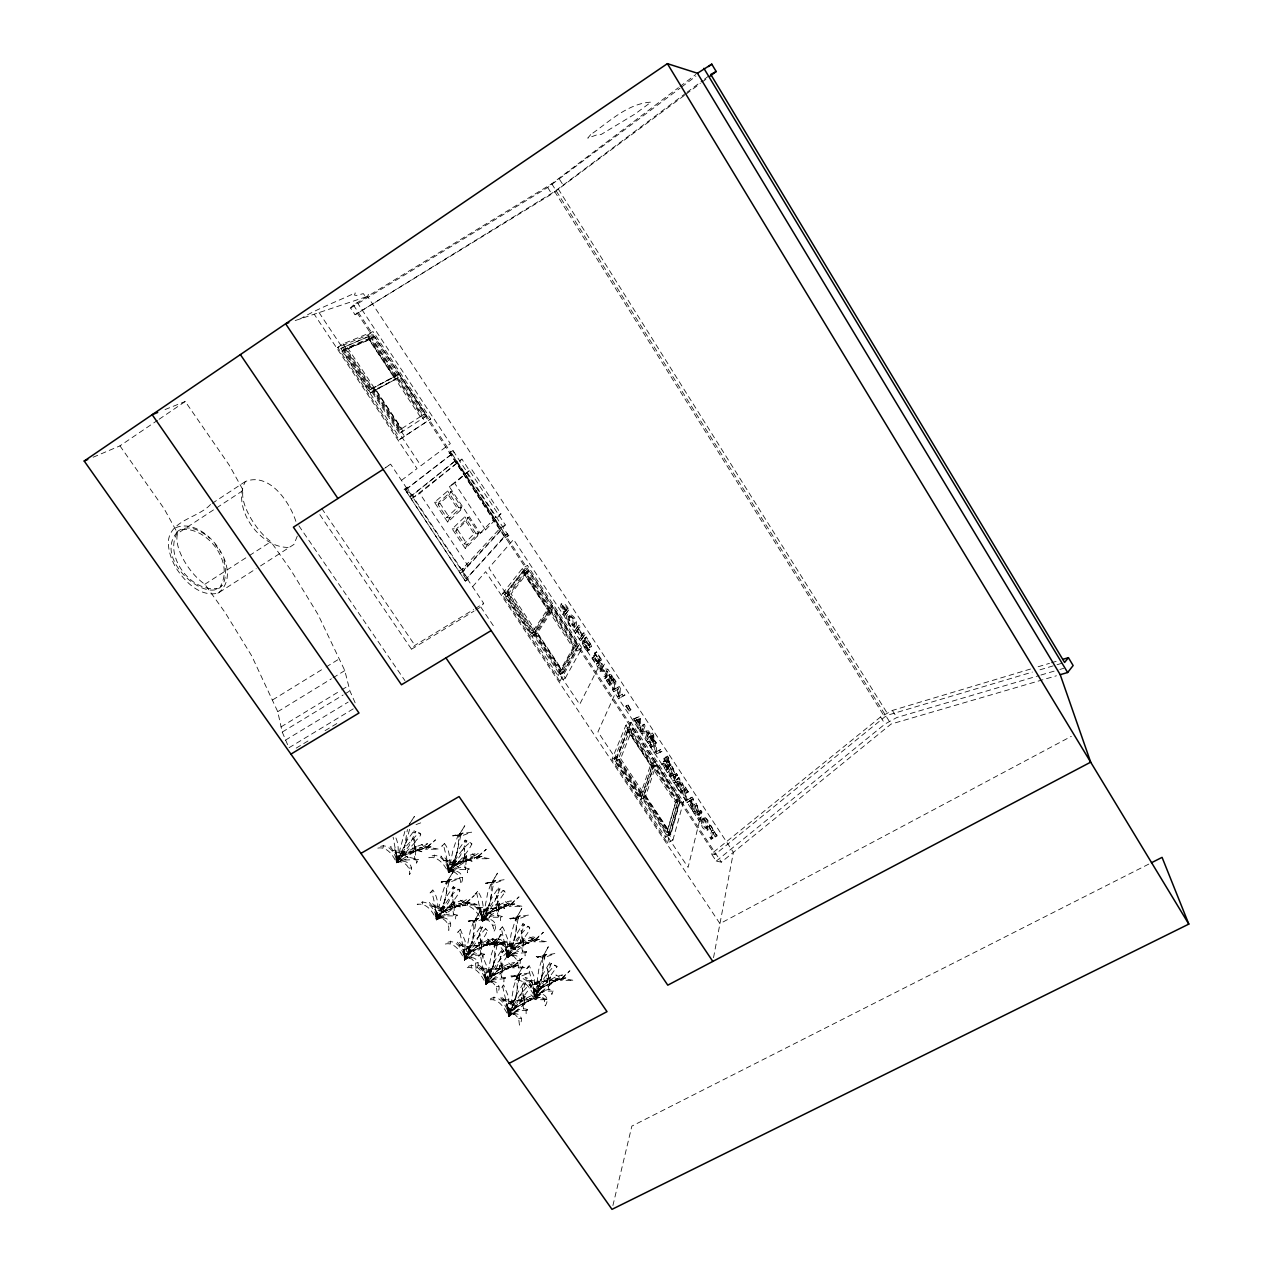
<?xml version="1.0" encoding="UTF-8"?>
<svg xmlns="http://www.w3.org/2000/svg" width="1273" height="1273" viewBox="0 0 1273 1273"><rect width="100%" height="100%" fill="white"/><g stroke="black" fill="none" stroke-linecap="round" stroke-linejoin="round"><path stroke-width="0.75" stroke-dasharray="5 3.75" d="M440.983 916.942L436.48 919.822C436.48 913.966 436.894 903.448 429.224 902.302L436.002 911.038L436.48 919.822C444.038 914.046 455.384 921.35 448.685 930.404C450.212 923.88 442.606 914.857 436.48 919.822C433.138 912.311 426.614 902.191 417.178 904.498C426.55 896.542 436.559 910.688 436.48 919.822L445.359 914.921L451.517 913.696L457.293 915.128L455.543 919.042L455.798 915.955L457.293 915.128M534.278 993.274L535.01 996.886L538.049 991.587L535.519 990.712L533.132 993.99L533.928 989.328L528.152 966.859L529.218 965.586L534.549 977.6L535.01 996.886C541.9 989.853 551.098 997.523 545.162 1005.845L544.271 999.162L540.914 995.311L537.222 994.579L535.01 996.886C530.714 989.455 524.333 977.998 514.372 980.512C524.03 972.095 534.214 987.768 535.01 996.886L542.807 991.206L548.202 989.439L553.246 990.299L551.814 994.436L551.734 991.11L553.246 990.299M549.729 962.452L549.777 965.189L551.352 963.311L549.729 962.452L541.646 976.534L535.01 996.886L562.491 974.927C550.254 976.868 541.311 986.925 535.01 996.886L533.88 988.882L537.62 990.887M506.94 953.97L507.593 957.471C516.408 952.156 502.946 944.837 507.593 957.471C514.833 950.979 524.444 958.903 518.334 967.273L517.522 960.685L514.021 956.628L510.091 955.546L507.593 957.471C503.44 950.167 497.043 939.219 487.257 941.606C496.788 933.427 507.004 948.337 507.593 957.471L515.565 952.268M396.126 859.482L396.412 862.728L410.065 857.556L418.387 859.434L402.729 860.15L396.412 862.728C396.842 853.562 386.721 840.562 377.588 848.152C386.706 846.084 393.341 855.297 396.412 862.728C403.27 859.132 411.036 867.502 409.508 874.535C416.462 865.29 404.4 857.716 396.412 862.728L396.094 853.34L393.118 837.188M505.461 977.823L503.965 978.635L503.885 981.913L505.461 977.823L500.066 976.868L494.322 978.539L486.031 984.093C482.515 971.888 495.149 977.966 486.031 984.093C482.276 976.614 475.959 965.3 466.141 967.91C475.736 959.571 485.681 974.975 486.031 984.093C493.049 977.441 503.551 984.427 497.138 993.29L496.406 986.655L492.826 982.74L488.721 981.913L486.031 984.093L485.459 980.512M527.627 1009.6L526.131 1010.396L526.131 1013.785L527.627 1009.6C521.039 1006.863 513.162 1011.844 508.85 1016.634C504.951 1009.075 498.666 997.364 488.705 1000.053C498.411 991.524 508.325 1007.548 508.85 1016.634C515.565 1009.584 525.733 1016.315 519.464 1025.163L518.652 1018.448L515.199 1014.708L511.316 1014.151L508.85 1016.634L508.213 1012.99M526.592 951.838L525.081 952.665L525.081 955.88L526.592 951.838L521.341 950.692L515.708 952.188L507.593 957.471L501.307 928.192L502.374 926.903L503.535 928.463L507.513 938.662L507.593 957.471L535.869 936.371C523.569 938.01 514.244 947.685 507.593 957.471C507.163 950.947 506.511 940.301 498.395 938.949L505.97 948.099L507.593 957.471C510.298 952.172 536.156 928.319 527.913 926.267L516.79 939.235L507.593 957.471L511.11 934.096L515.772 918.565C517.793 932.011 513.401 945.489 507.593 957.471L520.243 936.18L524.571 924.532L522.932 923.673L514.61 937.549L507.593 957.471M502.087 916.48L500.575 917.308L500.48 920.411L502.087 916.48L496.613 915.064L490.789 916.289L482.356 921.222C478.664 910.115 491.76 916.655 482.356 921.222C478.377 913.934 471.901 903.591 462.306 905.835C471.726 897.879 481.974 912.073 482.356 921.222C489.914 915.223 499.923 923.323 493.669 931.804C494.338 926.076 490.057 918.342 483.613 920.061L482.356 921.222L481.799 917.817M453.331 864.335L453.156 865.338L453.22 863.746M516.886 1010.778L508.85 1016.634C508.929 1009.569 507.704 998.891 499.716 996.695L505.365 1003.204L508.436 1009.744M402.682 854.549L398.433 856.092L403.939 853.562L402.777 854.867L405.928 851.605L392.37 850.571L402.952 854.231M524.015 981.976L523.967 984.777L525.638 982.836L524.015 981.976L515.788 996.123L508.85 1016.634L536.824 994.324C524.412 996.409 515.358 1006.577 508.85 1016.634L507.609 1006.561M522.932 923.673L522.885 926.283L524.571 924.532M544.828 954.957L541.296 980.433L542.95 969.453L542.537 957.28L538.813 969.358L535.01 996.886L542.807 991.206M544.86 956.214L544.908 955.227M468.83 948.815C469.419 954.559 468.782 945.807 469.196 950.358M546.658 982.231L547.899 981.085M415.014 842.376L396.412 862.728C395.489 852.767 407.519 860.039 396.412 862.728C396.715 857.525 397.526 847.086 390.206 846.656L396.587 854.804L396.412 862.728L427.664 843.744C414.95 844.731 404.384 853.371 396.412 862.728C398.56 854.247 399.42 844.667 395.298 836.632M484.615 954.241L483.119 955.068L482.96 958.267L484.615 954.241L479.078 953.127L473.158 954.623L464.613 959.922C461.622 948.321 474.177 954.639 464.613 959.922C461.065 952.379 454.652 941.59 444.993 944.073C454.509 935.862 464.454 950.804 464.613 959.922C471.837 953.604 482.738 960.685 476.182 969.644L475.497 963.056L471.822 959.015L467.525 957.98L464.613 959.922L464.104 956.421M512.621 1007.627L512.669 1006.704C512.764 1009.616 511.635 1002.058 512.303 1005.511M519.384 975.627L519.384 974.354M518.27 917.722L518.254 916.48M511.412 949.197L511.396 947.971M544.733 956.93L544.733 958.394M614.175 688.82L614.764 679.687L613.093 680.673L612.472 689.807L613.745 691.732L615.432 690.746L614.175 688.82L612.472 689.807M521.118 1001.549L522.423 1000.355M620.365 688.2L619.856 695.726L618.153 696.713L618.694 689.17L617.564 687.452L619.235 686.481L620.365 688.2L618.694 689.17M501.721 949.944L501.578 952.634L503.344 950.804L501.721 949.944L495.022 960.463L486.031 984.093L514.658 962.452C502.199 964.298 492.826 974.163 486.031 984.093L480.271 954.384L481.337 953.111L486.254 965.014L486.031 984.093L494.322 978.539M519.32 976.646L519.32 975.325M618.853 695.933L619.394 688.407L617.707 689.377L617.166 696.904L618.853 695.933L620.094 697.811L618.407 698.782L624.884 695.042L623.738 693.308L622.067 694.278L623.197 696.013L624.884 695.042M497.25 943.818L497.266 942.561M518.191 918.724L518.206 917.451M520.005 943.786L521.325 942.736M484.997 974.131L486.031 984.093L491.633 971.808L497.632 962.563L506.495 952.602L508.5 954.352L496.629 971.426L486.031 984.093C486.429 977.346 485.236 966.812 477.47 964.95L483.008 971.251L485.872 977.521M614.764 679.687L615.861 681.357L615.273 688.884L613.586 689.871L614.191 682.328L613.093 680.673M493.797 882.316L493.813 881.107M519.225 977.696L519.257 976.343M441.572 910.672L441.667 909.574L441.301 912.057L441.604 910.084M498.284 887.997L498.141 890.495L499.939 888.872L498.284 887.997L491.489 898.308L482.356 921.222L511.38 900.902C499.032 902.286 489.341 911.579 482.356 921.222L476.627 892.628L477.693 891.323C484.074 899.756 484.074 911.245 482.356 921.222L486.636 918.326M518.127 918.422L514.212 941.384M383.078 847.85L383.3 845.367M497.186 943.532L497.059 945.855M476.452 920.236L476.5 918.995M469.148 868.95L467.637 869.809L467.43 872.753L469.148 868.95L463.404 867.184L457.293 868.059L448.462 872.514C444.691 865.258 438.103 855.742 428.794 857.763C438.023 850.109 448.351 863.317 448.462 872.514C456.386 867.199 466.984 875.474 460.524 884.146C461.717 877.765 454.954 868.679 448.462 872.514L448.001 869.236M493.701 883.303L493.749 882.046M519.161 977.378L515.39 1000.037L517.204 988.994L516.918 976.789L513.64 986.83L508.85 1016.634L531.318 986.082L528.947 984.793L520.116 994.786L514.26 1004.158L508.85 1016.634L508.054 1008.932M481.353 911.834L482.356 921.222L488.052 909.304L494.131 900.266L503.09 890.432L505.476 891.386L493.097 909.049L482.356 921.222C482.865 914.921 481.417 904.642 473.811 903.607L479.38 909.543L482.244 915.287M498.936 969.771L500.305 968.658M422.509 904.037L422.747 901.586M434.141 857.429L434.379 854.931M497.106 944.534L492.858 967.782L494.815 956.898L494.64 944.805L491.267 954.75L486.031 984.093L497.234 965.984L503.344 950.804M448.462 872.514L458.169 850.189L465.17 840.085L466.841 840.96L460.349 855.599L448.462 872.514C454.907 861.264 459.839 848.264 458.073 835.12L452.965 850.237L448.462 872.514C467.398 833.067 489.659 831.874 448.462 872.514L447.778 864.415L440.792 856.14C448.382 856.49 448.51 866.881 448.462 872.514C455.909 863.094 466.045 854.31 478.489 853.26L448.462 872.514C445.821 862.871 457.707 869.952 448.462 872.514L446.664 857.875L443.465 844.858L444.532 843.538C450.753 851.701 450.467 862.919 448.462 872.514L452.949 869.857M453.331 864.351L453.156 865.338M476.357 921.238L476.42 919.965M450.212 943.484L450.451 941.065M495.499 908.413L496.9 907.474M467.509 905.358L467.764 902.891M480.764 926.187L480.558 928.797L482.403 927.046L480.764 926.187L473.938 936.594L464.613 959.922L493.829 938.822C481.305 940.492 471.662 950.104 464.613 959.922L462.608 944.2L459.33 930.69L460.38 929.401L465.138 941.129L464.613 959.922L468.941 956.85M499.939 888.872L493.733 903.766L482.356 921.222L487.718 892.771L491.139 882.953L491.298 894.855L489.309 905.485L493.653 883.016M460.937 834.754L460.985 833.592M471.281 967.257L471.535 964.854M525.638 982.836L519.702 998.175L508.85 1016.634C503.885 1002.869 517.777 1009.998 508.85 1016.634L508.754 997.189L503.662 985.063L501.164 988.23L503.662 985.063M449.178 881.075L449.242 879.866M492.349 941.033L492.619 938.599M493.749 999.289L494.004 996.918M436.48 919.822L446.282 896.988L453.283 886.724L454.938 887.599L448.43 902.446L436.48 919.822C442.924 908.317 447.969 895.11 446.282 881.712L441.142 897.004L436.48 919.822C455.273 880.057 477.741 878.084 436.48 919.822C438.533 910.004 439.01 898.563 432.852 890.05L431.802 891.355L434.873 904.626L436.48 919.822C443.895 910.195 453.936 900.982 466.539 899.597L436.48 919.822C433.918 909.272 446.266 916.13 436.48 919.822L436.066 916.433M482.403 927.046L476.134 942.084L464.613 959.922L463.69 950.533L456.625 941.399C464.518 942.911 464.406 953.668 464.613 959.922L474.256 941.718L485.474 928.749C493.288 931.486 467.748 954.543 464.613 959.922L470.262 930.977L473.731 921.095L473.795 933.093L471.71 943.866L476.309 920.936M478.107 946.205L479.539 945.155M519.368 979.812L519.639 977.409M460.826 835.709L460.89 834.515M490.232 974.641L490.137 975.484L490.216 974.147M449.067 882.046L449.146 880.805M455.845 857.238L460.778 835.454M443.943 904.148L449.035 881.775M414.6 842.933C414.664 840.355 425.023 833.974 418.737 832.797L406.946 845.399L396.412 862.728L404.862 831.396M462.56 860.898L464.072 860.102M441.301 912.057L441.572 910.704M465.17 840.085L464.9 842.408L466.841 840.96M541.296 980.433L541.661 977.855L535.01 996.886C534.453 989.933 533.435 979.096 525.113 977.378L532.957 986.925L535.01 996.886L557.272 966.414L554.694 965.157L546.006 975.166L540.245 984.49L535.01 996.886L534.58 992.335M450.769 907.092L452.297 906.153M297.293 536.076L293.952 544.43L257.846 567.631M453.283 886.724L452.981 889.206L454.938 887.599M486.557 913.425L486.366 912.025M416.892 860.277L416.494 863.174L418.387 859.434M515.39 1000.037L515.82 997.443L508.85 1016.634M538.431 987.212L538.447 988.103L537.031 984.236M469.021 951.647L468.91 951.329M492.858 967.782L493.335 965.236L486.031 984.093M713.532 957.646L733.407 852.337L367.531 296.37L368.47 294.668L364.762 295.67L363.346 293.633L356.44 295.416L354.483 295.097L355.231 292.901C337.059 301.462 317.454 308.702 300.269 318.871M411.863 851.398L413.518 850.619M489.309 905.485L489.787 903.034L482.356 921.222M471.71 943.866L472.219 941.352L464.613 959.922M409.635 829.312L404.4 847.595L407.424 829.455M716.938 835.947L710.605 825.19L708.934 826.113L711.464 831.11L710 837.602L711.082 839.257L712.769 838.334L714.217 831.826L712.546 832.749L715.267 836.87L716.938 835.947L714.217 831.826M508.309 1008.248L507.577 1013.308L510.043 1009.982L511.985 1010.269M715.267 836.87L708.934 826.113M711.082 839.257L713.135 830.187L710.605 825.19M414.171 830.569L413.709 832.844L415.825 831.444L414.171 830.569L406.899 840.61L396.412 862.728L408.999 845.988L415.825 831.444M510.234 946.094L505.206 947.16L511.062 945.012L510.393 946.046M507.068 950.231L506.336 955.466L508.818 952.315L510.775 952.284M612.902 1205.563L631.854 1126.112L1149.662 863.651M485.968 976.327L485.284 981.483L487.814 978.253L489.659 978.364M700.818 810.328L698.431 820.083L700.118 819.16L701.9 811.967L700.818 810.328L699.148 811.251L698.32 814.529L699.991 813.606L696.156 803.263L694.485 804.186L697.047 812.476L698.734 811.553L696.156 803.263M698.065 815.547L699.752 814.609L699.386 813.415L695.551 812.222L693.865 813.161L697.699 814.338L697.349 818.428L699.036 817.505L700.118 819.16M482.324 914.794L481.687 920.045L484.265 917.006L486.095 916.767M464.979 952.65L464.343 957.869L466.968 954.718L468.687 954.686M688.12 792.092L685.495 787.08L683.824 788.003L682.312 794.209L685.781 800.844L687.706 799.014L685.113 794.559L686.386 789.451L688.12 792.092L686.433 793.015L684.715 790.39L686.386 789.451M687.706 799.014L685.781 800.844L692.098 797.105L693.435 799.142L694.358 810.424L692.671 811.347L691.764 800.065L690.427 798.028M686.433 793.015L688.311 791.345M672.908 840.037L683.49 801.815L631.01 722.316L625.902 725.26L611.915 759.456L667.529 843.012L672.908 840.037L617.31 756.385L611.915 759.456M684.715 790.39L683.442 795.498L686.02 799.937M486.079 910.895L486.763 910.004L480.955 912.311L486.095 910.895L486.572 911.659M685.495 787.08L683.983 792.697L684.619 795.402L688.613 801.688L689.886 800.844L693.021 805.618L693.26 808.737L695.551 812.222M404.4 847.595L405.053 845.256L396.412 862.728M667.529 843.012L678.398 804.663L683.49 801.815M675.868 782.179C679.687 786.937 683.378 786.778 678 781.192C672.192 783.054 678.557 790.103 680.769 792.713L682.455 791.774C668.58 769.64 694.024 802.038 678.955 777.596L677.284 778.535C678.716 785.457 687.293 788.289 678.716 778.805L676.95 779.617M665.493 837.252L670.855 834.276L680.578 799.81L632.888 727.599L627.764 730.543L675.47 802.674L665.493 837.252L615.225 761.715L631.01 722.316M680.769 792.713L682.789 790.613M551.352 963.311L545.576 978.587L535.01 996.886M667.036 832.574L669.28 831.333L678.525 798.935L676.393 800.128L667.036 832.574L643.501 797.169L645.729 795.911L656.12 765.009L653.972 766.219L676.393 800.128M678.955 777.596L677.045 779.744M677.618 775.098L675.947 776.037L673.894 782.879L675.581 781.94L677.618 775.098L676.52 773.443L674.849 774.382L673.91 777.501L675.581 776.562L676.52 773.443M437.435 913.409L436.862 918.676L441.158 915.398M449.162 867.04L448.557 872.451L452.933 869.045M670.966 774.939L669.264 775.878L673.274 777.278L672.781 781.208L674.467 780.269L674.945 776.339L670.966 774.939L669.518 772.759L667.832 773.713L672.621 775.432L674.308 774.493L671.826 766.314L670.155 767.253L672.621 775.432M460.476 510.25L461.447 507.147L451.135 491.601L447.698 490.996L434.491 502.326L447.714 522.153L460.476 510.25L447.698 490.996M670.966 765.009L669.296 765.964L667.163 772.711L668.866 771.756L670.966 765.009L665.843 757.021L667.513 756.082L668.85 758.119L669.312 761.27L667.641 762.225L665.843 757.021M668.007 769.274L663.917 763.068L662.231 764.023L666.32 770.229L668.007 769.274L668.802 766.76L665.254 760.22L669.041 765.98L667.37 766.919L663.567 761.159L665.254 760.22M669.041 765.98L669.63 764.134L665.811 757.196L663.885 758.931L667.943 765.089L667.37 766.919M666.32 770.229L667.116 767.714L668.802 766.76M477.534 535.949L478.537 532.894L468.289 517.459L464.836 516.806L452.217 528.916L465.345 548.615L477.534 535.949L464.836 516.806M662.231 764.023L661.96 764.818L663.917 763.068M667.116 767.714L663.567 761.159M420.711 834.579L418.737 832.797M643.963 794.718L655.054 762.034L680.148 800.049L670.41 834.531L643.963 794.718L641.719 795.975L652.906 763.243L655.054 762.034M640.924 799.412L652.158 766.521L654.29 765.328L643.167 798.155L640.924 799.412L614.222 759.265L626.809 728.204L628.942 726.978L678.016 801.242L668.166 835.756L616.45 757.992L628.942 726.978M639.826 796.246L650.471 765.344L652.603 764.15L629.992 729.922L627.86 731.148L616.052 760.522L639.826 796.246L642.053 794.989L618.296 759.249L629.992 729.922M398.226 857.477L398.974 859.132L397.733 862.887L401.982 859.482M652.556 745.994L650.63 747.617L652.556 745.994L651.474 744.371L653.304 739.215L654.37 740.822L652.699 741.777L651.633 740.17L653.304 739.215M654.37 740.822L650.662 733.964L652.317 733.009L653.67 735.062L654.099 738.165L652.428 739.12L650.662 733.964M652.699 741.777L654.593 740.17M650.853 746.949L649.787 745.341L651.633 740.17M650.376 742.684L652.206 737.544L651.378 735.285L649.469 736.892L650.535 738.499L648.673 743.655L647.607 742.032L649.294 741.061L650.376 742.684L648.673 743.655M647.607 742.032L649.294 741.061M438.151 504.729L439.121 502.023L451.135 491.601L448.748 495.499L438.151 504.729L446.632 517.475L449.751 517.984L461.447 507.147L457.007 507.927L446.632 517.475M650.026 733.216L648.355 734.171L646 740.615L647.686 739.645L650.026 733.216L648.466 730.845L641.544 731.752L643.454 726.74L645.125 725.769L644.09 724.21L642.419 725.164L640.001 731.514L641.687 730.543L644.09 724.21M647.002 733.487L644.95 739.04L646.652 738.069L648.673 732.532L641.242 733.407L648.673 732.532M643.231 730.797L645.125 725.769M455.798 531.223L456.816 528.581L468.289 517.459L465.934 521.357L455.798 531.223L464.215 543.873L467.366 544.43L478.537 532.894L474.145 533.721L464.215 543.873M615.225 761.715L620.603 758.644L632.888 727.599M630.708 710.127L627.844 704.542L625.839 706.26L629.037 711.098L630.708 710.127L627.844 704.542M629.037 711.098L631.026 709.363M606.648 679.941L607.73 681.58L609.417 680.594L608.335 678.955L606.362 680.546L609.656 685.542L611.645 683.951L610.547 682.312L612.743 677.634L613.809 679.273L612.138 680.243L611.072 678.62L612.743 677.634M613.809 679.273L610.833 673.719L608.876 675.279L609.942 676.918L607.73 681.58M609.656 685.542L611.645 683.951M612.138 680.243L614.095 678.668M609.417 680.594L611.629 675.931L610.833 673.719M609.942 684.938L608.86 683.299L611.072 678.62M606.362 680.546L608.335 678.955M602.224 668.596L604.468 664.06L603.418 662.469L601.747 663.456L598.867 669.184L600.14 671.11L601.827 670.123L608.017 670.823L606.346 671.81L603.911 676.822L604.961 678.429L606.664 677.443L609.449 671.619L607.858 669.216L602.224 668.596L600.538 669.582L606.187 670.187L607.858 669.216M604.961 678.429L607.778 672.605L609.449 671.619M465.345 548.615L467.366 544.43L456.816 528.581L452.217 528.916M603.911 676.822L605.598 675.836L608.017 670.823M447.714 522.153L449.751 517.984L439.121 502.023L434.491 502.326M598.867 669.184L600.554 668.198L603.418 662.469M600.538 669.582L604.468 664.06M601.699 659.875L600.029 660.846L597.132 666.559L598.835 665.572L601.699 659.875L596.416 651.84L594.396 653.495L598.565 659.812L597.769 661.371L593.886 655.452L595.557 654.465L599.456 660.385L597.769 661.371M598.039 663.169L593.839 656.788L592.152 657.791L596.353 664.156L598.039 663.169L599.122 661.053L595.557 654.465M599.456 660.385L600.251 658.825L596.416 651.84M596.353 664.156L599.122 661.053M597.435 662.04L593.886 655.452M592.152 657.791L593.839 656.788M589.16 650.296C574.457 627.096 602.32 662.549 586.376 637.057L584.227 638.919L587.68 643.199A2.864 0.812 59.3 0 1 588.285 645.586C579.024 635.561 581.92 646.191 587.458 651.283L589.16 650.296C583.623 645.204 580.695 634.559 589.972 644.599A2.864 0.812 59.3 0 0 589.367 642.197L585.898 637.932L586.376 637.057M587.458 651.283L589.654 649.357M565.292 678.127L581.968 648.037L527.42 565.419L522.312 568.554L501.976 594.284L559.897 681.31L565.292 678.127L507.37 591.006L527.42 565.419M559.897 681.31L576.86 651.06L581.968 648.037M563.43 672.605L578.69 645.522L529.122 570.463L523.999 573.598L505.715 597.132L558.051 675.788L563.43 672.605L511.094 593.855L529.122 570.463M585.039 634.559L580.281 641.003L585.039 634.559L583.909 632.84L581.029 635.959L577.099 629.992L579.995 626.905L578.865 625.186L574.028 631.535L578.865 625.186M582.35 635.593L579.135 639.285L582.35 635.593L578.403 629.626L575.173 633.286L578.403 629.626M581.029 635.959L583.909 632.84M558.051 675.788L573.566 648.562L578.69 645.522M559.722 671.142L561.966 669.821L576.43 644.377L574.298 645.65L559.722 671.142L535.201 634.272L537.445 632.92L553.134 609.115L551.002 610.404L574.298 645.65M577.099 629.992L579.995 626.905M678.557 783.277C674.181 784.868 679.082 789.865 681.103 791.551M677.554 781.24L678.366 786.125L682.455 791.774M568.824 609.942L563.875 616.164L568.824 609.942C568.092 606.966 561.679 599.217 560.597 605.853A5.378 1.528 58.9 0 0 561.552 608.558L563.955 612.472L562.73 614.413L565.642 611.454L563.239 607.539A5.378 1.528 58.9 0 1 562.284 604.85L562.746 602.988M566.024 610.865L567.312 608.812L565.451 606.059A2.817 0.796 58.9 0 0 564.05 604.866L561.775 606.712L564.337 611.883L566.024 610.865L563.812 604.914M215.614 589.494L217.301 588.397C190.345 592.518 162.419 554.328 178.395 530.952C144.676 564.369 238.719 628.528 223.809 559.118M564.337 611.883L567.312 608.812M554.503 981.451L556.667 980.274M401.727 855.392L402.793 854.581M409.206 824.411L414.425 816.47L409.206 824.22M528.788 1000.88L529.982 1000.148M535.44 631.424L552.164 606.266L578.26 645.777L562.984 672.876L535.44 631.424L533.196 632.776L550.031 607.555L552.164 606.266M532.464 636.373L549.315 611.008L551.464 609.719L534.692 635.036L532.464 636.373L504.649 594.571L522.98 571.163L525.128 569.858L576.128 647.05L560.741 674.197L506.893 593.202L525.128 569.858M526.067 572.675L508.945 594.777L506.718 596.146L531.462 633.349L547.438 609.544L549.57 608.255L526.067 572.675L523.919 573.98L547.438 609.544M514.037 947.939L512.908 948.99L520.036 943.341M534.437 998.287L530.395 994.277L537.827 998.573L533.594 998.78M492.731 974.259L491.553 975.373L498.968 969.326M295.877 521.357C289.48 501.498 269.144 472.028 245.387 481.528C231.002 507.943 260.249 548.663 289.417 547.39M702.139 818.985C697.763 826.973 712.132 832.558 707.486 821.626C707.502 817.33 699.561 817.361 704.287 820.035C705.942 822.326 708.011 826.257 705.815 828.723M533.467 940.413L529.377 936.61L536.888 940.652L533.785 940.111L528.709 942.513L530.889 941.288M512.287 966.462L508.325 962.579L515.66 966.716L512.621 966.159L508.532 968.164L509.693 967.385M528.152 966.859L526.783 968.705L529.218 965.586M490.582 943.325L491.808 942.561L485.506 945.393M506.511 968.928L507.736 968.244M508.993 904.976L504.999 901.332L512.398 905.198L509.327 904.705L507.163 905.803M210.538 504.474C198.668 517.697 171.234 519.877 168.45 540.309C167.877 549.697 171.028 558.736 175.403 566.899C184.187 581.125 199.606 597.26 217.954 593.202L256.175 568.697M471.599 950.374L470.374 951.44L478.155 945.759M708.79 829.535C713.755 820.067 695.71 808.132 701.821 825.079C701.312 829.789 711.639 832.192 706.483 828.659C703.874 825.35 700.58 820.337 702.855 816.136M707.12 830.457C709.22 825.97 705.783 818.173 701.168 817.075M489.166 912.105L487.973 913.091L495.531 907.983M572.452 625.823C582 621.59 564.798 609.194 568.267 621.59C573.343 632.729 575.937 616.609 568.315 616.832M587.967 650.36C571.561 629.18 601.063 662.756 584.705 638.059M474.224 858.161L476.452 857.127L472.188 858.861M475.704 610.069L480.78 606.982L483.708 603.386L390.604 464.152L385.687 467.318M483.645 946.078L485.793 945.012L479.364 948.067M570.002 615.814C567.965 618.726 571.1 624.963 574.521 624.582M575.619 626.475C580.854 616.689 560.836 606.648 568.108 622.704C567.869 627.764 578.865 628.56 573.057 625.934C570.368 622.943 566.342 617.978 568.904 613.92M573.932 627.478C576.335 623.181 571.959 615.098 567.233 614.939M481.337 953.111L478.743 956.182L480.271 954.384M502.374 926.903L499.843 929.911L501.307 928.192M503.137 907.235L501.053 908.206M425.293 847.866L421.665 844.476L428.667 848.057L424.386 848.311M472.569 586.742L485.634 571.672L719.945 923.625L1071.325 736.335M443.879 910.752L442.574 911.739L450.833 906.662M319.841 514.674L411.497 649.214L414.903 645.347L473.636 609.528M508.468 535.694L452.949 450.483L449.544 452.663L505.063 537.811L508.468 535.694L507.322 533.944L505.604 535.01L466.204 578.992L507.736 533.482M465.393 581.109L404.623 488.927L465.393 581.109L468.719 578.801L468.082 577.831M505.063 537.811L508.882 535.233M460.38 929.401L457.707 932.409L459.33 930.69M441.572 909.718L442.511 908.683L436.894 910.991L441.333 909.765M477.693 891.323L475.068 894.219L476.627 892.628M460.746 572.818L463.563 571.068L501.785 529.441L500.066 530.507M405.562 488.323L410.845 496.199L456.084 460.237L412.723 495.006L414.027 496.979L461.924 459.139L505.333 524.953L461.685 572.229L466.841 579.947M505.333 524.953L500.194 528.152L462.274 569.142L463.563 571.068M540.007 988.023L546.674 981.769M455.766 863.985L452.52 866.292L462.624 860.484M514.101 1007.611L521.15 1001.087M684.428 95.38L551.798 194.005L355.056 314.733L350.584 307.986L353.417 305.011L551.766 183.789L678.429 87.662M453.188 863.953L454.111 862.983L448.398 865.481L452.933 863.985M459.442 905.278L449.767 909.383M485.57 529.854L500.926 513.831L471.376 469.005L449.305 486.668L480.176 533.212L485.57 529.854L454.7 483.247L471.376 469.005M480.176 533.212L495.722 517.061L500.926 513.831M432.852 890.05L430.083 892.93L431.802 891.355M355.056 314.733L554.63 191.491L685.351 93.55M444.532 843.538L441.763 846.274L443.465 844.858M465.838 861.137L469.769 859.561M400.884 856.602L408.108 853.769L405.578 854.835M449.751 909.129L440.601 913.298L445.248 911.022M486.127 914.666L490.503 912.693M472.888 951.026L475.275 949.817L468.496 953.111L472.999 950.708M511.141 950.66L517.65 947.255M496.311 973.559L489.723 977.107L494.147 974.609M404.384 854.342L403 855.201L411.943 850.985M516.822 1006.816L509.105 1001.405L512.478 1001.278L516.822 1006.816L512.367 1009.441L525.001 1002.535M542.712 987.355L538.336 989.805L544.653 986.177M676.87 784.216C685.24 794.368 681.755 782.147 677.284 778.535M508.516 954.336L506.495 952.602M419.088 849.903L422.541 848.63M1030.557 669.025L892.389 710.445L880.582 716.954L711.416 853.881L716.222 861.137L721.361 862.139L891.036 724.082L1056.415 675.788M411.211 498.761L419.676 493.383L461.924 459.139M716.222 861.137L885.021 724.019L896.829 717.526L1039.023 675.597M711.416 853.881L714.949 854.533L884.719 716.97L888.363 714.965L1032.387 672.064M406.23 489.309L453.649 452.647L452.949 450.483M405.291 489.914L454.127 452.265M408.108 488.116L406.851 487.591L468.209 579.374M680.021 86.469L695.854 74.455M350.584 307.986L547.692 187.465L680.068 88.171M681.644 86.978L695.917 76.173M686.943 92.356L702.823 80.422M704.415 79.228L709.172 75.648M686.02 94.186L700.309 83.445M701.9 82.252L706.658 78.687M401.441 480.351L417.019 468.639L314.208 314.208M464.168 903.655L460.38 900.027L467.541 903.878L461.303 904.705M384.653 468.321L390.604 464.152M93.136 457.23L119.948 445.868L157.486 420.361M159.125 419.247L185.237 401.504L229.347 465.313L243.223 490.376A36.01 14.019 55.2 0 0 270.894 541.709L291.135 570.511L317.948 614.366L344.808 670.585L349.9 690.889L355.469 703.571M337.679 347.465L343.089 343.837L373.053 331.585L430.735 418.96L399.133 439.79L337.679 347.465L367.929 335.022L373.053 331.585M370.427 392.848L398.226 377.842L370.427 392.848L340.909 348.484L370.379 335.69L424.323 417.337M342.071 351.205L347.465 347.593L374.469 336.279L426.901 415.666L397.606 434.65L342.071 351.205L369.329 339.716L374.469 336.279M340.909 348.484L370.379 335.69M369.011 339.732L371.159 338.3L396.03 375.933L369.616 390.047L343.344 350.568L369.011 339.732L393.882 377.349M513.703 1012.496L520.466 1010.491L526.131 1010.396M369.616 390.047L398.863 374.151L426.471 415.937M399.133 439.79L430.735 418.96M468.48 948.56L463.929 949.547L469.61 947.398L468.957 948.512M512.367 1009.441L514.61 1007.945M375.694 389.474L373.45 390.954L399.451 430.067L424.323 414.107L422.175 415.491L397.542 378.224L399.674 376.808L375.694 389.474L401.695 428.603L399.451 430.067M398.863 374.151L371.079 388.965M212.193 503.376L245.387 481.528M538.336 989.805L540.548 988.341M287.603 744.689L282.24 732.07L277.753 711.687L251.688 655.834L225.114 612.536L204.842 584.259A35.596 15.34 54.5 0 1 177.711 533.403L243.223 490.376M217.954 593.202C246.532 572.07 203.871 513.194 174.019 528.486M688.725 801.433L692.544 799.11L692.942 804.345L691.255 805.284L688.725 801.433L690.396 800.51L692.942 804.345M204.842 584.259L247.774 556.603M249.428 555.537L270.894 541.709M222.011 585.373L220.324 586.455C234.343 562.761 208.167 527.133 181.721 529.425M449.051 453.045L452.472 450.865M404.034 489.389L407.455 487.129M409.906 496.804L412.723 495.006M449.305 486.668L454.7 483.247M618.153 696.713L623.738 693.308M459.458 570.877L467.907 565.658L419.676 493.383M489.723 977.107L492.03 975.675M465.902 580.536L468.719 578.801M272.597 699.927L324.424 668.023M326.095 667.004L339.461 658.762M277.753 711.687L331.394 678.811M333.065 677.777L344.808 670.585M280.999 726.915L340.066 690.889M341.753 689.855L348.516 685.733M475.306 608.494L483.708 603.386M411.497 649.214L474.017 611.104M501.976 594.284L507.37 591.006M504.649 594.571L506.893 593.202M282.24 732.07L343.137 695.01M344.824 693.976L349.9 690.889M505.715 597.132L511.094 593.855M285.423 740.17L348.134 702.107M613.586 689.871L619.235 686.481M687.452 799.937L692.098 797.105M289.066 747.712L353.576 708.663M296.211 748.094L308.098 740.918M325.076 730.654L336.963 723.462M563.955 612.472L565.642 611.454M531.462 633.349L533.705 632.013L508.945 594.777M613.745 691.732L619.394 688.407M584.227 638.919L585.898 637.932M584.307 639.046L585.978 638.059M582.684 640.892L584.371 639.889M583.671 642.913L585.357 641.91M588.046 645.793L589.733 644.806M589.224 647.702L590.911 646.7M587.887 650.232L589.574 649.23M594.396 653.495L596.082 652.508M593.536 656.12L595.223 655.134M598.565 659.812L600.251 658.825M468.496 953.111L470.851 951.727M608.876 675.279L610.547 674.308M609.942 676.918L611.629 675.931M608.86 683.299L610.547 682.312M614.191 682.328L615.861 681.357M625.839 706.26L627.525 705.29M639.126 716.683L632.14 719.611L639.126 716.683L640.494 718.752L640.892 729.334L639.205 730.304L638.823 719.722L637.455 717.638M640.892 729.334L639.683 724.703L636.468 719.834L633.317 721.409L637.057 719.595L639.651 723.51L637.964 724.48L635.386 720.566L639.507 718.609L639.651 723.51M639.507 718.609L637.837 719.563L637.964 724.48M638.823 719.722L640.494 718.752M639.762 727.631L638.075 728.602L637.996 725.658L639.683 724.703M641.544 731.752L648.466 730.845M649.469 736.892L651.155 735.937M653.67 735.062L651.999 736.001L652.428 739.12M650.535 738.499L653.272 736.908L652.317 733.009M614.222 759.265L616.45 757.992M616.052 760.522L618.296 759.249M653.399 741.841L655.07 740.886L656.2 742.589L656.629 751.5L654.943 752.454L654.529 743.543L653.399 741.841L653.972 752.709L655.659 751.754L655.07 740.886M649.787 745.341L651.474 744.371M654.529 743.543L656.2 742.589M660.767 749.526L659.096 750.481L660.273 752.263L661.944 751.325L660.767 749.526L654.943 752.454M663.885 758.931L665.572 757.976M668.85 758.119L667.179 759.058L667.641 762.225M663.313 761.954L664.999 760.999M666.813 760.968L668.484 760.029L667.513 756.082M667.943 765.089L669.63 764.134M673.91 777.501L671.476 769.274L673.146 768.335L671.826 766.314M673.274 777.278L674.945 776.339M673.608 778.471L675.295 777.517M680.753 786.412L682.423 785.473M681.692 788.448L683.378 787.51M681.023 791.424L682.71 790.485M675.47 802.674L680.578 799.81M512.494 953.938L525.081 952.665M692.544 799.11L690.873 800.049L691.255 805.284M689.886 800.844L686.911 802.626L688.2 801.783L691.35 806.541L691.557 809.676L693.26 808.737M691.764 800.065L693.435 799.142M691.35 806.541L693.021 805.618M698.32 814.529L695.806 806.191L697.477 805.252M704.144 817.871L703.762 823.154L707.502 827.8M701.9 811.967L700.23 812.89L699.148 811.251M697.699 814.338L699.386 813.415M708.743 826.973L710.414 826.05M711.464 831.11L713.135 830.187M710 837.602L711.687 836.679L712.769 838.334M715.458 835.995L717.129 835.088M440.601 913.298L443.02 911.993M176.708 532.066C187.083 523.267 201.229 530.3 209.711 538.272M520.752 1004.97L522.964 1003.745M518.636 1006.084L520.959 1004.763M546.594 985.445L550.763 983.074M516.758 1007.07L518.875 1005.861M546.722 985.111L542.648 987.482M467.175 957.821L473.461 955.323L483.119 955.068M537.158 994.611L540.898 994.213M522.773 1003.936L524.953 1002.726M494.035 974.943L500.575 971.506M548.583 984.443L552.721 982.135M546.754 985.366L548.774 984.252M498.682 972.572L496.168 973.909M528.613 1000.785L524.794 1002.917M526.767 1001.962L528.947 1000.626M554.328 981.356L550.572 983.44M517.49 947.589L519.989 946.285L515.581 948.496M500.384 971.872L506.352 968.848M530.793 999.942L531.891 999.241M530.746 1000.069L533.562 998.684M498.475 972.763L504.681 969.612M529.727 1000.546L530.984 999.671M555.426 981.133L557.558 979.86M556.444 980.671L558.338 979.701M529.823 1000.403L524.635 999.751L524.317 998.096L529.823 1000.403L528.375 1001.183M477.248 949.021L481.671 946.762M475.052 950.024L477.391 948.687M527.324 943.086L519.798 946.491M521.675 945.632L523.887 944.502M554.391 981.61L555.489 980.99M484.838 919.329L490.996 917.197L500.575 917.308M504.458 969.978L506.702 968.689M527.452 942.911L523.728 944.677M661.944 751.325L655.181 754.523L656.868 753.568L655.659 751.754M559.245 979.414L563.509 979.192L555.903 974.975L560.088 978.937L558.338 979.812M495.165 910.402L492.874 911.548M507.481 968.626L508.77 967.782M492.651 911.77L502.978 907.156M506.415 969.087L507.545 968.482M445.12 911.341L447.507 910.084M490.678 912.614L492.794 911.436M481.624 946.937L483.74 945.887M499.191 908.842L495.006 910.736M527.643 942.959L528.947 942.115M371.159 338.3L345.588 349.057L371.859 388.567M487.686 944.359L488.832 943.739M439.217 917.944L445.821 915.844L455.798 915.955M486.636 944.805L487.909 944.12M510.473 967.225L511.38 966.844M485.602 945.234L486.843 944.566M451.947 908.381L456.259 906.519M488.657 981.929L492.365 981.547M449.958 909.177L451.963 908.238M499.032 909.033L501.196 908.015M531.668 941.145L532.575 940.779M165.029 409.556L185.237 401.504M457.039 864.494L468.178 860.023M505.222 906.408L506.352 905.819M452.52 866.292L457.278 864.256M456.02 906.869L460.524 904.864M504.188 906.822L505.429 906.185M504.124 906.981L506.208 906.026M504.379 906.599L502.724 907.522M488.673 943.961L489.612 943.579M459.489 863.412L463.881 861.614M461.478 904.498L459.171 905.66M457.468 864.192L459.426 863.317M539.704 992.86L546.149 991.094L551.734 991.11M463.69 861.948L465.998 860.93M416.032 824.618L420.933 822.772M508.07 905.326L506.193 906.153M410.59 852.751L407.885 854.008M410.24 853.149L414.871 851.351M467.939 860.373L473.397 858.161M510.027 955.577L513.767 955.18M410.59 852.862L418.944 849.839M470.087 859.45L471.36 858.877M416.892 850.81L420.201 849.537M414.727 851.542L417.019 850.619M421.283 849.33L423.352 848.502M451.151 870.875L457.691 869.252L467.637 869.809M420.154 849.696L421.299 849.171M295.193 320.557L367.531 296.37M491.267 980.21L503.965 978.635M424.323 848.184L422.35 848.964M1038.131 666.75L1049.493 663.344M1051.387 662.787L1058.961 660.512M1039.961 669.805L1055.126 665.302M1057.02 664.729L1062.7 663.042M1040.916 675.04L1057.974 670.012M1059.868 669.455L1063.671 668.341M556.699 966.907L554.694 965.157M485.045 919.663L488.8 919.265M530.857 986.495L528.947 984.793M562.125 605.916L565.642 609.815M398.115 861.853L400.231 861.614M409.031 868.17L411.64 867.868M449.894 871.591L455.273 871.003M459.887 877.734L462.497 877.447M439.694 918.279L443.354 917.881M448.08 923.912L450.674 923.625M492.922 925.28L495.531 925.01M467.525 957.98L471.169 957.598M475.497 963.056L478.091 962.786M517.522 960.685L520.132 960.415M496.406 986.655L498.984 986.4M544.271 999.162L546.865 998.907M511.316 1014.151L514.944 1013.801M518.652 1018.448L521.246 1018.209M561.075 603.991L567.153 610.96M476.086 857.381L479.507 857.572L472.219 853.928L476.15 857.509M491.458 942.847L494.831 943.102L487.575 939.06L491.521 942.959M600.14 671.11L606.346 671.81M697.047 812.476L692.432 810.996L694.135 810.058L698.734 811.553M669.518 772.759L674.308 774.493M527.818 926.235L529.839 928.001M485.474 928.749L487.479 930.515M533.912 989.837L535.519 990.712M465.361 953.827L466.968 954.718M486.206 977.378L487.814 978.253M508.436 1009.107L510.043 1009.982M449.64 868.647L451.279 869.554M398.974 859.132L400.613 860.039M482.642 916.099L484.265 917.006M507.211 951.424L508.818 952.315M437.96 914.762L439.583 915.653M510.728 946.157L511.316 947.558M457.898 889.159L459.935 890.925M503.09 890.432L505.126 892.214M469.88 842.328L471.933 844.142M489.723 971.967L490.216 974.1M511.921 1003.697L512.51 1005.638M119.948 445.868L164.058 508.595L177.711 533.403M298.884 525.781L404.941 680.641M321.767 508.5L414.903 645.347M215.01 544.112L220.595 552.387M480.78 606.982L494.019 626.762M319.077 312.569L420.933 465.711L450.324 443.625L355.772 300.317M448.748 495.499L457.007 507.927M465.934 521.357L474.145 533.721M537.445 632.92L561.966 669.821M645.729 795.911L669.28 831.333M347.465 347.593L403 431.165M620.603 758.644L670.855 834.276M373.323 387.485L402.539 431.452M343.089 343.837L404.543 436.289M343.153 346.988L400.295 432.915M451.947 453.729L505.604 535.01M353.417 305.011L721.361 862.139M456.768 462.417L500.194 528.152M357.013 312.712L714.949 854.533M367.929 335.022L425.612 422.286M522.312 568.554L576.86 651.06M625.902 725.26L678.398 804.663M368.231 337.122L396.094 379.259M522.98 571.163L549.315 611.008M626.809 728.204L652.158 766.521M369.329 339.716L421.761 418.992M523.999 573.598L573.566 648.562M627.86 731.148L650.471 765.344M653.272 736.908L654.099 738.165M668.484 760.029L669.312 761.27M577.178 626.189L578.324 627.907M582.238 633.843L583.368 635.561M594.746 652.826L600.029 660.846M601.747 663.456L602.797 665.047M606.187 670.187L607.778 672.605M609.146 674.69L612.424 679.655M642.419 725.164L643.454 726.74M646.779 731.8L648.355 734.171M649.707 736.24L652.922 741.125M664.14 758.135L669.296 765.964M670.155 767.253L671.476 769.274M674.849 774.382L675.947 776.037M683.824 788.003L686.64 792.283M694.485 804.186L695.806 806.191M578.769 628.989L582.7 634.956M576.717 630.628L580.663 636.595M626.157 705.513L629.339 710.334M564.416 613.395L565.578 615.145M575.73 630.533L576.876 632.267M580.822 638.266L581.968 640.001M593.489 657.457L598.835 665.572M600.554 668.198L601.827 670.123M605.598 675.836L606.664 677.443M608.048 679.559L611.358 684.556M633.827 718.64L635.02 720.438M641.687 730.543L642.929 732.452M646.652 738.069L647.686 739.645M649.055 741.729L652.317 746.662M663.647 763.864L668.866 771.756M674.467 780.269L675.581 781.94M634.781 720.804L637.996 725.658M466.173 472.299L495.722 517.061M558.29 189.025L888.363 714.965M551.766 183.789L891.036 724.082M554.63 191.491L884.719 716.97M547.692 187.465L551.798 194.005M880.582 716.954L885.021 724.019M559.595 179.445L563.7 186.001M892.389 710.445L896.829 717.526M510.998 947.223L511.3 948.894M489.644 972.349L489.93 973.734M486.318 911.579L486.477 912.343M489.866 972.922L489.58 972.142L489.93 973.256M538.193 987.052L537.779 985.779L538.049 986.591M502.612 986.32L507.847 1008.868M673.146 768.335L675.581 776.562M486.27 911.484L486.652 912.327M533.928 988.85L534.278 990.235M395.489 850.698L396.587 854.804M435.955 910.481L436.878 913.934M447.825 863.746L448.717 867.088M463.802 950.199L464.693 953.604M506.304 947.749L507.179 951.17M538.081 986.75L538.447 988.103M533.451 986.782L534.517 991.715M512.287 1005.686L512.494 1006.513M490.121 973.256L490.041 974.052M489.978 974.195L490.137 975.484M415.953 846.259L415.762 851.844L414.584 848.884L415.953 846.259M415.714 850.173L415.221 860.118L412.738 847.738L415.714 850.173M454.413 905.596L453.825 915.335L451.454 903.178L454.413 905.596M466.173 859.625L465.552 869.57L463.197 857.19L466.173 859.625M481.592 944.534L480.939 954.129L478.648 942.131L481.592 944.534M498.921 906.917L498.22 916.687L495.961 904.498L498.921 906.917M502.31 968.005L501.61 977.521L499.382 965.602L502.31 968.005M523.298 942.115L522.551 951.758L520.355 939.713L523.298 942.115M524.365 999.623L523.617 1009.028L521.453 997.252L524.365 999.623M454.811 901.936L454.381 907.172L453.252 904.276L454.811 901.936M549.809 980.385L548.981 989.885L546.881 977.998L549.809 980.385M466.618 855.742L466.125 861.28L464.995 858.336L466.618 855.742M482.085 941.049L481.528 946.03L480.414 943.198L482.085 941.049M499.493 903.241L498.825 908.476L497.727 905.596L499.493 903.241M502.899 964.616L502.199 969.453L501.116 966.637L502.899 964.616M523.967 938.599L523.155 943.611L522.089 940.763L523.967 938.599M525.033 996.377L524.237 1001.024L523.171 998.239L525.033 996.377M549.109 980.608L547.613 968.658L549.109 980.608M536.713 984.22L537.492 983.074L531.557 985.079L536.713 984.22M523.696 999.83L522.264 987.896L523.696 999.83M550.588 977.043L549.618 981.817L548.583 979.017L550.588 977.043M511.428 1003.363L512.255 1002.201L506.447 1004.126L511.428 1003.363M562.586 977.346L562.364 978.364L569.938 970.742L562.586 977.346M522.614 942.354L521.182 930.452L522.614 942.354M501.642 968.212L500.273 956.325L501.642 968.212M536.92 996.711L536.665 997.761L544.287 990.108L536.92 996.711M699.45 821.212L688.088 867.39L597.944 731.864L615.225 693.546L699.45 821.212M489.389 971.856L490.248 970.742L484.504 972.795L489.389 971.856M498.252 907.156L496.868 895.301L498.252 907.156M480.923 944.773L479.603 932.902L480.923 944.773M535.981 938.822L535.726 939.792L543.412 932.25L535.981 938.822M514.785 964.87L514.499 965.889L522.216 958.298L514.785 964.87M511.507 903.384L511.205 904.307L519.034 896.86L511.507 903.384M493.972 941.272L493.638 942.243L501.467 934.716L493.972 941.272M415.078 850.444L413.916 838.7L415.078 850.444M466.682 902.08L466.316 902.987L474.256 895.571L466.682 902.08M478.632 855.79L478.282 856.634L486.254 849.298L478.632 855.79M598.183 667.72L579.676 704.399L488.896 567.901L513.56 539.466L598.183 667.72M460.014 833.958L458.391 837.109L471.471 832.176L460.014 833.958M448.271 880.248L446.68 883.351L459.633 878.465L448.271 880.248M492.858 881.489L491.235 884.592L504.219 879.691L492.858 881.489M475.545 919.392L473.938 922.448L486.827 917.578L475.545 919.392M427.839 846.29L427.41 847.118L435.541 839.83L427.839 846.29M496.327 942.975L494.72 945.998L507.561 941.129L496.327 942.975M517.315 916.878L515.692 919.949L528.613 915.064L517.315 916.878M518.445 974.768L516.838 977.759L529.616 972.906L518.445 974.768M548.249 946.857L543.698 955.275L548.249 946.857M543.905 955.355L542.266 958.394L555.123 953.509L543.905 955.355M522.869 966.223L518.238 974.688L522.869 966.223M521.787 908.508L517.109 916.783L521.787 908.508M500.846 934.525L496.104 942.879L500.846 934.525M480.176 911.038L475.306 919.297L480.176 911.038M497.457 873.23L492.635 881.377L497.457 873.23M453.045 872.021L448.032 880.152L453.045 872.021M464.772 825.843L459.776 833.831L464.772 825.843M590.688 134.62L587.76 138.152L596.894 134.827L600.951 134.588L635.116 113.949L651.028 102.126C627.732 103.447 608.94 121.953 590.688 134.62M427.68 847.182L425.5 849.234L439.026 849.218L427.68 847.182M478.537 856.697L476.293 858.75L489.914 858.734L478.537 856.697M466.57 903.034L464.359 905.023L477.836 905.071L466.57 903.034M511.46 904.355L509.184 906.344L522.757 906.392L511.46 904.355M493.892 942.275L491.664 944.2L505.11 944.295L493.892 942.275M514.308 1000.419L511.428 1002.901L500.941 999.321L514.308 1000.419M539.593 981.276L536.697 983.758L526.147 980.178L539.593 981.276M513.146 943.15L510.234 945.648L499.637 942.084L513.146 943.15M492.301 968.928L489.389 971.41L478.887 967.846L492.301 968.928M488.832 908.095L485.888 910.609L475.275 907.044L488.832 908.095M471.647 945.568L468.719 948.051L458.216 944.486L471.647 945.568M444.532 906.79L441.588 909.288L431.038 905.74L444.532 906.79M456.148 861.025L453.188 863.524L442.543 859.991L456.148 861.025M535.965 939.824L533.673 941.765L547.215 941.845L535.965 939.824M514.738 965.921L512.478 967.814L525.924 967.926L514.738 965.921M536.904 997.777L534.644 999.639L548.042 999.782L536.904 997.777M562.602 978.396L560.279 980.274L573.789 980.417L562.602 978.396M546.738 954.32L537.142 957.519L546.738 954.32M521.294 973.702L511.635 976.98L521.294 973.702M499.207 941.94L489.421 945.091L499.207 941.94M478.457 918.39L475.354 920.188L468.559 921.445L478.457 918.39M520.196 915.876L510.441 918.931L520.196 915.876M495.786 880.534L492.651 882.332L485.872 883.43L495.786 880.534M451.247 879.293L448.112 881.091L441.158 882.189L451.247 879.293M462.99 833.051L459.839 834.849L452.87 835.756L462.99 833.051M461.16 834.658L452.599 835.9L461.16 834.658M449.417 880.932L440.983 881.966L449.417 880.932M493.988 882.173L485.331 883.191L493.988 882.173M476.659 920.061L473.333 921.206L468.162 920.904L476.659 920.061M518.429 917.547L515.072 918.708L509.709 918.406L518.429 917.547M497.425 943.627L494.115 944.757L488.848 944.359L497.425 943.627M545.003 956.007L541.661 957.153L536.204 956.691L545.003 956.007M519.543 975.404L516.233 976.534L510.903 975.993L519.543 975.404M521.325 999.926L510.871 1001.533L521.325 999.926M546.531 980.846L536.124 982.39L546.531 980.846M499.43 968.562L488.848 970.042L499.43 968.562M520.227 942.895L509.661 944.28L520.227 942.895M478.887 945.298L468.178 946.682L478.887 945.298M496.04 907.999L485.331 909.24L496.04 907.999M451.915 906.694L441.047 907.92L451.915 906.694M431.07 846.895L419.676 847.595L431.07 846.895M481.878 856.395L470.66 857.127L481.878 856.395M469.896 902.684L458.726 903.591L469.896 902.684M514.738 904.005L503.694 904.912L514.738 904.005M497.17 941.893L486.159 942.927L497.17 941.893M539.195 939.442L528.295 940.476L539.195 939.442M517.984 965.507L507.068 966.621L517.984 965.507M565.785 977.966L555.044 979.128L565.785 977.966M540.118 997.332L529.329 998.557L540.118 997.332M463.563 861.121L452.647 862.171L463.563 861.121M413.534 851.748L402.427 852.751L413.534 851.748M404.146 852.592L400.74 852.767L408.124 857.62L404.146 852.592M454.334 862.012L450.897 862.171L458.519 867.088L454.334 862.012M442.718 907.744L439.328 907.888L446.839 912.948L442.718 907.744M486.986 909.049L483.565 909.208L491.298 914.285L486.986 909.049M511.3 944.073L507.879 944.216L515.676 949.435L511.3 944.073M469.832 946.476L466.443 946.603L474.033 951.822L469.832 946.476M490.487 969.819L487.098 969.946L494.751 975.245L490.487 969.819M537.731 982.151L534.326 982.279L542.203 987.641L537.731 982.151M555.155 981.276L550.079 980.512L549.713 978.873L555.155 981.276M507.911 968.944L502.564 968.116L502.278 966.493L507.911 968.944M487.32 945.616L481.846 944.646L481.576 943.054L487.32 945.616M528.82 943.213L523.569 942.227L523.235 940.636L528.82 943.213M460.317 906.901L454.652 905.708L454.429 904.148L460.317 906.901M504.601 908.206L499.175 907.013L498.889 905.469L504.601 908.206M421.872 851.78L415.953 850.253L415.778 848.773L421.872 851.78M472.06 861.185L466.427 859.721L466.189 858.225L472.06 861.185M453.395 906.153L452.504 894.028L453.395 906.153M465.138 860.198L464.215 848.104L465.138 860.198"/><path stroke-width="1.5" d="M1151.428 862.76L1162.074 857.365L1188.807 924.103L611.995 1209.35L84.193 461.017L667.386 63.65L697.445 73.245L1060.218 674.674L1067.649 672.51L1073.139 665.54L1068.413 657.68L1062.748 659.382M1068.413 657.68L1064.61 662.469L710.764 74.455L716.19 71.527L711.766 64.159L697.445 73.245M708.6 66.562L711.766 64.159M709.841 76.3L716.19 71.527M383.157 469.355L293.411 527.181L401.456 684.779L491.155 630.565M290.928 754.125L358.986 713.023L152.171 414.68L157.693 412.484M360.927 853.387L459.06 796.564L607.014 1011.653L509.057 1063.401M84.193 461.017L87.773 459.489M288.812 322.69L285.629 323.772L712.816 961.417M240.39 354.578L337.934 498.507M445.948 657.886L667.784 985.175L1090.675 762.161L1060.218 674.674M667.386 63.65L1188.807 924.103M703.889 68.344L1067.649 672.51"/></g></svg>
